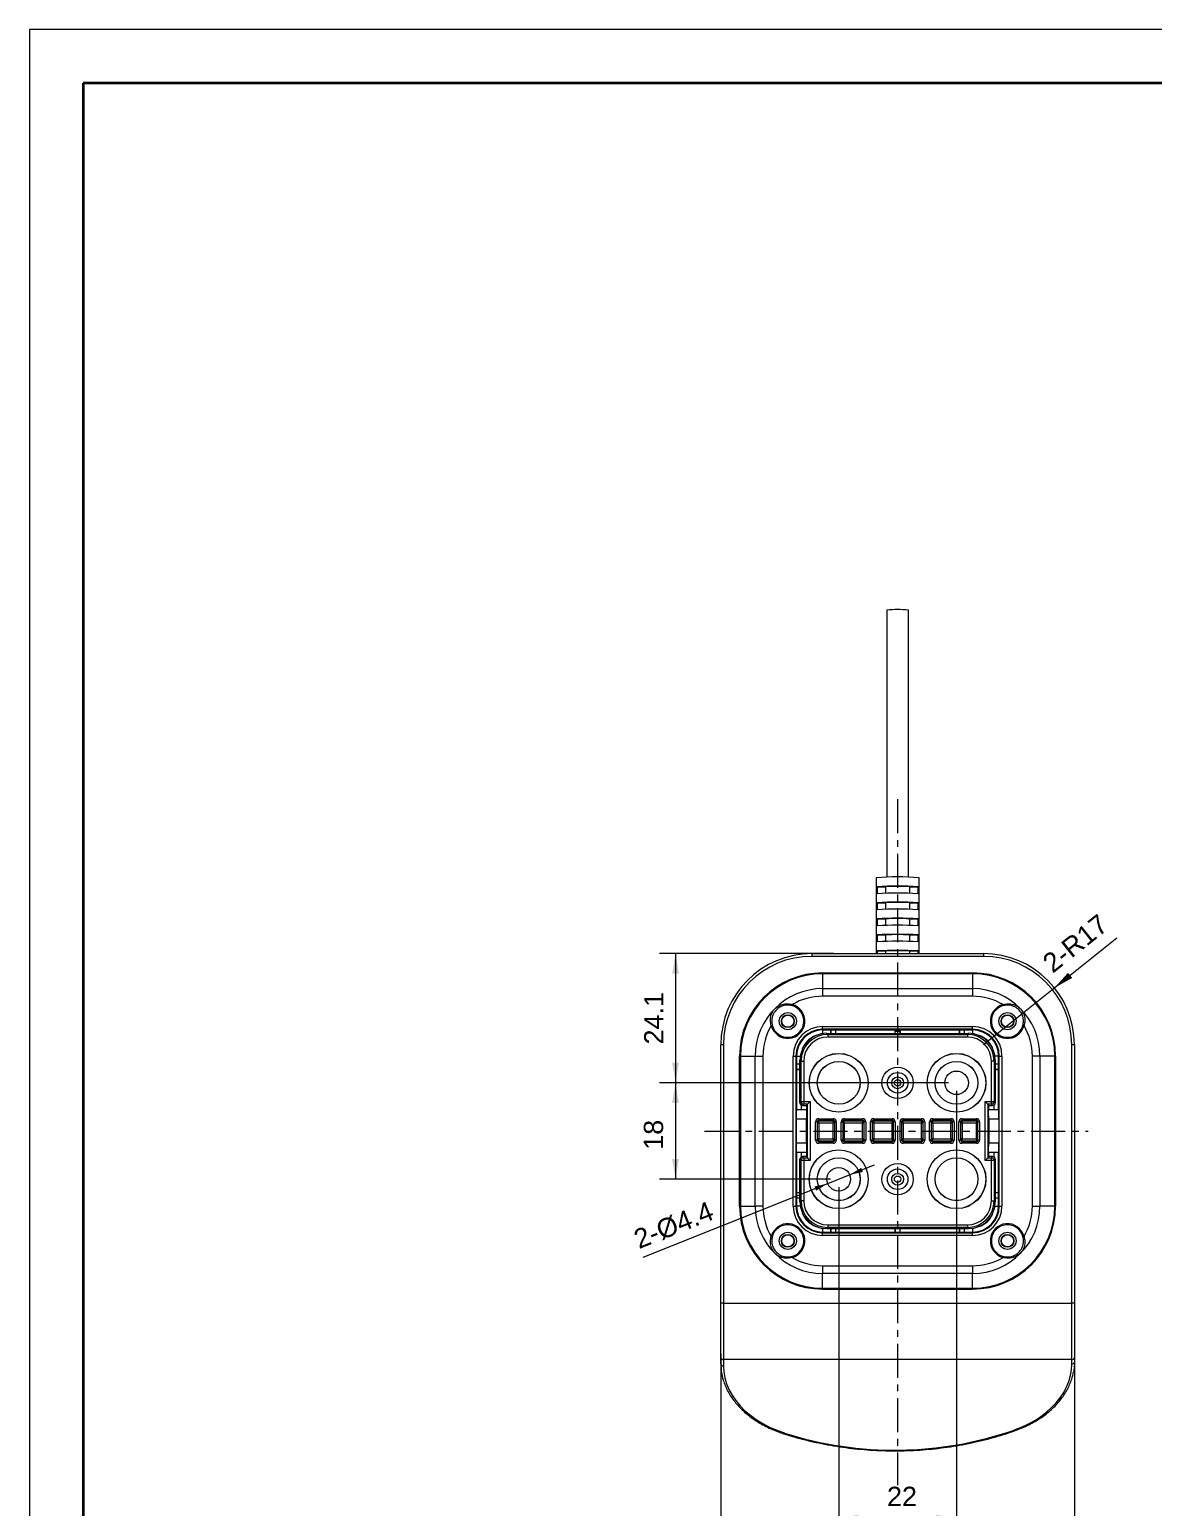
# Model space of a CAD drawing. Header units: millimetres. Extents: x -297 to 1729, y -210 to 434.
# Drawn here: x -297 to -87.2, y -65.8 to 210 of the extents above; entities that cross this region are included whole.
import ezdxf

# ---------------------------------------------------------------- set-up
doc = ezdxf.new("R2010")
doc.units = ezdxf.units.MM
doc.linetypes.add('CENTER', pattern=[10.16, 6.35, -1.27, 1.27, -1.27])
doc.layers.get('0').update_dxf_attribs({"color": 255, "lineweight": 20})
doc.layers.add('粗实线层', color=7, linetype='Continuous', lineweight=35)
doc.layers.add('细实线层', color=7, linetype='Continuous', lineweight=18)
doc.styles.add('标准', font='')
doc.styles.get('标准').set_extended_font_data('arial')
doc.dimstyles.new('标准', dxfattribs={"dimscale": 1.5, "dimtxt": 2.4, "dimasz": 2.5, "dimexe": 2, "dimexo": 1, "dimgap": 1.5, "dimtad": 1, "dimdec": 1, "dimdsep": 46, "dimtxsty": '标准', "dimcen": 2.5, "dimdle": 5, "dimclre": 256, "dimclrt": 7, "dimadec": 0, "dimazin": 0, "dimtfac": 0.714286, "dimtdec": 1, "dimtmove": 0, "dimatfit": 3, "dimfxl": 0, "dimtolj": 1, "dimarcsym": 0})
doc.dimstyles.new('标准$0', dxfattribs={"dimscale": 1.5, "dimtxt": 2.4, "dimasz": 2.5, "dimexe": 2, "dimexo": 1, "dimgap": 1.5, "dimtad": 1, "dimdec": 1, "dimdsep": 46, "dimtxsty": '标准', "dimcen": 2.5, "dimdle": 5, "dimclre": 256, "dimclrt": 7, "dimadec": 0, "dimazin": 0, "dimtfac": 0.714286, "dimtdec": 1, "dimtmove": 0, "dimatfit": 3, "dimfxl": 0, "dimtolj": 1, "dimarcsym": 0})
doc.dimstyles.new('标准$3', dxfattribs={"dimtxt": 3.6, "dimasz": 2.5, "dimexe": 2, "dimexo": 1, "dimgap": 1.5, "dimtad": 1, "dimdec": 1, "dimdsep": 46, "dimtxsty": '标准', "dimcen": 2.5, "dimdle": 5, "dimclrd": 4, "dimclre": 4, "dimclrt": 3, "dimadec": 0, "dimazin": 0, "dimtfac": 0.714286, "dimtdec": 1, "dimtmove": 0, "dimatfit": 3, "dimfxl": 0, "dimtolj": 1, "dimarcsym": 0})

# ---------------------------------------------------------------- blocks, each defined once
blk = doc.blocks.new('*X6')
at = {"linetype": 'Continuous'}
for points in [[(-167.96, -77.13), (-164.21, -76.51), (-164.21, -77.76)], [(-101.96, -77.13), (-105.71, -76.51), (-105.71, -77.76)]]:
    blk.add_hatch(color=0, dxfattribs=at).paths.add_polyline_path(points, flags=0)
for p, q in [((-101.96, -35.31), (-101.96, -80.13)), ((-167.96, -37.12), (-167.96, -80.13))]:
    blk.add_line(p, q, dxfattribs=at)
at = {"color": 0, "linetype": 'Continuous'}
blk.add_line((-167.96, -77.13), (-101.96, -77.13), dxfattribs=at)
at = {"color": 7, "insert": (-134.96, -73.05), "char_height": 3.6, "width": 10.35, "attachment_point": 5, "style": '标准'}
blk.add_mtext('66', dxfattribs=at)
blk = doc.blocks.new('*X7')
at = {"linetype": 'Continuous'}
for points in [[(-176.42, 13.43), (-175.8, 9.68), (-177.05, 9.68)], [(-176.42, -4.57), (-175.8, -0.82), (-177.05, -0.82)]]:
    blk.add_hatch(color=0, dxfattribs=at).paths.add_polyline_path(points, flags=0)
for p, q in [((-125.46, 13.43), (-179.42, 13.43)), ((-147.46, -4.57), (-179.42, -4.57))]:
    blk.add_line(p, q, dxfattribs=at)
at = {"color": 0, "linetype": 'Continuous'}
blk.add_line((-176.42, 13.43), (-176.42, -4.57), dxfattribs=at)
at = {"color": 7, "insert": (-180.51, 3.72), "char_height": 3.6, "width": 9.6476, "attachment_point": 5, "rotation": 90, "style": '标准'}
blk.add_mtext('18', dxfattribs=at)
blk = doc.blocks.new('*X8')
at = {"linetype": 'Continuous'}
for points in [[(-145.96, -67.82), (-142.21, -67.2), (-142.21, -68.45)], [(-123.96, -67.82), (-127.71, -67.2), (-127.71, -68.45)]]:
    blk.add_hatch(color=0, dxfattribs=at).paths.add_polyline_path(points, flags=0)
for p, q in [((-123.96, 11.93), (-123.96, -70.82)), ((-145.96, -6.07), (-145.96, -70.82))]:
    blk.add_line(p, q, dxfattribs=at)
at = {"color": 0, "linetype": 'Continuous'}
blk.add_line((-145.96, -67.82), (-123.96, -67.82), dxfattribs=at)
at = {"color": 7, "insert": (-134.14, -63.76), "char_height": 3.6, "width": 10.361, "attachment_point": 5, "style": '标准'}
blk.add_mtext('22', dxfattribs=at)
blk = doc.blocks.new('*X9')
at = {"linetype": 'Continuous'}
for points in [[(-176.42, 37.53), (-175.79, 33.78), (-177.04, 33.78)], [(-176.42, 13.43), (-175.79, 17.18), (-177.04, 17.18)]]:
    blk.add_hatch(color=0, dxfattribs=at).paths.add_polyline_path(points, flags=0)
for p, q in [((-146.89, 37.53), (-179.42, 37.53)), ((-147.46, 13.43), (-179.42, 13.43))]:
    blk.add_line(p, q, dxfattribs=at)
at = {"color": 0, "linetype": 'Continuous'}
blk.add_line((-176.42, 37.53), (-176.42, 13.43), dxfattribs=at)
at = {"color": 7, "insert": (-180.47, 25.48), "char_height": 3.6, "width": 17.4293, "attachment_point": 5, "rotation": 90, "style": '标准'}
blk.add_mtext('24.1', dxfattribs=at)
blk = doc.blocks.new('*X10')
at = {"linetype": 'Continuous'}
blk.add_hatch(color=0, dxfattribs=at).paths.add_polyline_path([(-105.69, 31.15), (-102.37, 33), (-103.15, 33.97)], flags=0)
at = {"color": 0, "linetype": 'Continuous'}
blk.add_line((-94.06, 40.44), (-118.96, 20.53), dxfattribs=at)
at = {"color": 7, "linetype": 'Continuous', "insert": (-101.79, 39.45), "char_height": 3.6, "width": 26.6433, "attachment_point": 5, "rotation": 38.6336, "style": '标准'}
blk.add_mtext('2-R17', dxfattribs=at)
blk = doc.blocks.new('*X12')
at = {"linetype": 'Continuous'}
for points in [[(-143.92, -3.75), (-141.75, -2.44), (-141.45, -3.21)], [(-148.01, -5.38), (-150.48, -5.93), (-150.17, -6.7)]]:
    blk.add_hatch(color=0, dxfattribs=at).paths.add_polyline_path(points, flags=0)
at = {"color": 0, "linetype": 'Continuous'}
blk.add_line((-182.43, -19.14), (-139.28, -1.9), dxfattribs=at)
at = {"color": 0, "insert": (-176.75, -13.16), "char_height": 3.6, "width": 29.9634, "attachment_point": 5, "rotation": 21.7782, "style": '标准'}
blk.add_mtext('2-%%C4.4', dxfattribs=at)
blk = doc.blocks.new('$CAXA_FRAME_13B17AC1$')
at = {"layer": '粗实线层'}
for p, q in [((-287, 200), (-287, -200)), ((287, 200), (-287, 200))]:
    blk.add_line(p, q, dxfattribs=at)
at = {"layer": '细实线层'}
for p, q in [((297, 210), (-297, 210)), ((-297, 210), (-297, -210))]:
    blk.add_line(p, q, dxfattribs=at)

msp = doc.modelspace()

# ---------------------------------------------------------------- linework, layer by layer
at = {"color": 7, "linetype": 'Continuous', "lineweight": 20}
for p, q in [((-136.96, 101.65), (-136.96, 51.8)), ((-132.96, 51.8), (-132.96, 101.65)), ((-138.96, 51.68), (-138.96, 37.53)), ((-138.78, 50.03), (-138.78, 48.73)), ((-138.78, 50.03), (-137.16, 50.03)), ((-137.16, 48.8), (-137.16, 50.03)), ((-132.77, 50.03), (-131.15, 50.03)), ((-132.77, 50.03), (-132.77, 48.8)), ((-131.15, 48.73), (-131.15, 50.03)), ((-130.96, 37.53), (-130.96, 51.68)), ((-138.78, 47.03), (-138.78, 45.73)), ((-138.78, 47.03), (-137.16, 47.03)), ((-137.16, 45.8), (-137.16, 47.03)), ((-132.77, 47.03), (-131.15, 47.03)), ((-132.77, 47.03), (-132.77, 45.8)), ((-131.15, 45.73), (-131.15, 47.03)), ((-138.78, 44.03), (-138.78, 42.73)), ((-138.78, 44.03), (-137.16, 44.03)), ((-137.16, 42.8), (-137.16, 44.03)), ((-132.77, 44.03), (-131.15, 44.03)), ((-132.77, 44.03), (-132.77, 42.8)), ((-131.15, 42.73), (-131.15, 44.03)), ((-138.78, 41.03), (-138.78, 39.73)), ((-138.78, 41.03), (-137.16, 41.03)), ((-137.16, 39.81), (-137.16, 41.03)), ((-132.77, 41.03), (-131.15, 41.03)), ((-132.77, 41.03), (-132.77, 39.81)), ((-131.15, 39.73), (-131.15, 41.03)), ((-150.96, 37.53), (-150.96, 37.03)), ((-150.96, 37.53), (-118.96, 37.53)), ((-118.96, 37.03), (-150.96, 37.03)), ((-138.78, 38.03), (-138.78, 37.53)), ((-138.78, 38.03), (-137.16, 38.03)), ((-137.16, 37.53), (-137.16, 38.03)), ((-132.77, 38.03), (-131.15, 38.03)), ((-132.77, 38.03), (-132.77, 37.53)), ((-131.15, 37.53), (-131.15, 38.03)), ((-118.96, 37.53), (-118.96, 37.03)), ((-148.96, 33.93), (-148.96, 33.92)), ((-148.96, 33.93), (-120.96, 33.93)), ((-148.96, 33.92), (-148.96, 33.77)), ((-148.96, 33.92), (-120.96, 33.92)), ((-148.96, 33.77), (-148.96, 31)), ((-120.96, 33.77), (-148.96, 33.77)), ((-120.96, 33.93), (-120.96, 33.92)), ((-120.96, 33.92), (-120.96, 33.77)), ((-120.96, 33.77), (-120.96, 31)), ((-148.96, 31), (-148.96, 29.59)), ((-148.96, 31), (-120.96, 31)), ((-120.96, 31), (-120.96, 29.59)), ((-154.7, 27.83), (-154.65, 28.03)), ((-120.96, 29.59), (-148.96, 29.59)), ((-115.28, 28.03), (-115.23, 27.83)), ((-158.56, 24.12), (-158.37, 24.17)), ((-148.96, 23.91), (-120.96, 23.91)), ((-148.96, 23.41), (-148.96, 23.91)), ((-120.96, 23.41), (-148.96, 23.41)), ((-148.96, 23.41), (-148.96, 23.29)), ((-148.96, 23.29), (-120.96, 23.29)), ((-148.96, 23.29), (-148.96, 22.6)), ((-148.19, 22.66), (-147.98, 22.45)), ((-148.19, 22.66), (-121.73, 22.66)), ((-147.98, 22.45), (-147.98, 21.95)), ((-147.98, 22.45), (-121.94, 22.45)), ((-147.46, 23.29), (-147.46, 22.66)), ((-147.44, 23.29), (-147.44, 22.66)), ((-146.49, 22.66), (-146.49, 23.29)), ((-146.47, 22.66), (-146.47, 23.29)), ((-135.46, 23.29), (-135.46, 22.66)), ((-135.45, 22.98), (-135.45, 23.29)), ((-135.45, 22.66), (-135.45, 22.98)), ((-134.48, 22.98), (-134.48, 23.29)), ((-134.48, 22.98), (-134.48, 22.66)), ((-134.47, 22.66), (-134.47, 23.29)), ((-123.46, 23.29), (-123.46, 22.66)), ((-123.44, 23.29), (-123.44, 22.66)), ((-122.49, 22.66), (-122.49, 23.29)), ((-122.47, 22.66), (-122.47, 23.29)), ((-121.94, 22.45), (-121.73, 22.66)), ((-121.94, 22.45), (-121.94, 21.95)), ((-120.96, 23.41), (-120.96, 23.91)), ((-120.96, 23.41), (-120.96, 23.29)), ((-120.96, 23.29), (-120.96, 22.6)), ((-111.56, 24.17), (-111.37, 24.12)), ((-167.96, -27.73), (-167.96, 20.53)), ((-167.46, 20.53), (-167.96, 20.53)), ((-167.46, 20.53), (-167.46, -27.73)), ((-121.94, 21.95), (-147.98, 21.95)), ((-102.46, -27.73), (-102.46, 20.53)), ((-101.96, 20.53), (-102.46, 20.53)), ((-101.96, 20.53), (-101.96, -27.73)), ((-164.46, 18.43), (-164.46, -9.57)), ((-164.46, 18.43), (-164.45, 18.43)), ((-164.45, -9.57), (-164.45, 18.43)), ((-164.45, 18.43), (-164.31, 18.43)), ((-164.31, 18.43), (-164.31, -9.57)), ((-164.31, 18.43), (-161.53, 18.43)), ((-161.53, 18.43), (-160.12, 18.43)), ((-161.53, -9.57), (-161.53, 18.43)), ((-160.12, 18.43), (-160.12, -9.57)), ((-154.45, -9.57), (-154.45, 18.43)), ((-154.45, 18.43), (-153.95, 18.43)), ((-153.95, 18.43), (-153.95, -9.57)), ((-153.95, 18.43), (-153.83, 18.43)), ((-153.83, 18.43), (-153.83, 8.53)), ((-153.83, 18.43), (-153.13, 18.43)), ((-153.19, 16.93), (-153.83, 16.92)), ((-153.19, 16.91), (-153.83, 16.91)), ((-152.98, 17.45), (-153.19, 17.66)), ((-153.19, 9.7), (-153.19, 17.66)), ((-152.98, 17.45), (-152.48, 17.45)), ((-152.98, 9.91), (-152.98, 17.45)), ((-152.48, 17.45), (-152.48, 9.91)), ((-117.45, 9.91), (-117.45, 17.45)), ((-116.95, 17.45), (-117.45, 17.45)), ((-116.74, 17.66), (-116.95, 17.45)), ((-116.95, 17.45), (-116.95, 9.91)), ((-116.1, 18.43), (-116.8, 18.43)), ((-116.74, 17.66), (-116.74, 9.7)), ((-116.1, 16.92), (-116.74, 16.93)), ((-116.1, 16.91), (-116.74, 16.91)), ((-116.1, 8.53), (-116.1, 18.43)), ((-115.98, 18.43), (-116.1, 18.43)), ((-115.98, -9.57), (-115.98, 18.43)), ((-115.98, 18.43), (-115.48, 18.43)), ((-115.48, 18.43), (-115.48, -9.57)), ((-108.4, 18.43), (-109.81, 18.43)), ((-109.81, -9.57), (-109.81, 18.43)), ((-108.4, 18.43), (-108.4, -9.57)), ((-105.62, 18.43), (-108.4, 18.43)), ((-105.62, -9.57), (-105.62, 18.43)), ((-105.48, 18.43), (-105.62, 18.43)), ((-105.48, 18.43), (-105.48, -9.57)), ((-105.46, 18.43), (-105.48, 18.43)), ((-105.46, -9.57), (-105.46, 18.43)), ((-153.83, 15.95), (-153.19, 15.95)), ((-153.83, 15.94), (-153.19, 15.93)), ((-116.74, 15.95), (-116.1, 15.95)), ((-116.74, 15.93), (-116.1, 15.94)), ((-153.85, 8.43), (-151.98, 8.43)), ((-153.83, 8.53), (-153.83, 8.53)), ((-153.19, 9.7), (-152.98, 9.91)), ((-152.98, 9.91), (-152.48, 9.91)), ((-152.96, 9.29), (-152.96, 8.43)), ((-152.48, 9.41), (-152.69, 9.2)), ((-152.69, 9.2), (-151.99, 9.2)), ((-152.48, 9.91), (-151.28, 9.91)), ((-152.48, 9.91), (-152.48, 9.41)), ((-151.78, 9.41), (-152.48, 9.41)), ((-151.99, 9.2), (-151.78, 9.41)), ((-151.99, 9.2), (-151.99, 8.43)), ((-151.78, 9.41), (-151.28, 9.91)), ((-151.78, -0.55), (-151.78, 9.41)), ((-151.28, 9.91), (-151.28, -1.05)), ((-118.65, 9.91), (-117.45, 9.91)), ((-118.65, -1.05), (-118.65, 9.91)), ((-118.65, 9.91), (-118.15, 9.41)), ((-118.15, 9.41), (-118.15, -0.55)), ((-117.45, 9.41), (-118.15, 9.41)), ((-117.94, 9.2), (-118.15, 9.41)), ((-117.94, 8.43), (-117.94, 9.2)), ((-117.94, 9.2), (-117.24, 9.2)), ((-117.94, 8.43), (-116.08, 8.43)), ((-117.45, 9.41), (-117.45, 9.91)), ((-117.45, 9.91), (-116.95, 9.91)), ((-117.24, 9.2), (-117.45, 9.41)), ((-116.96, 8.43), (-116.96, 9.29)), ((-116.95, 9.91), (-116.74, 9.7)), ((-116.1, 8.53), (-116.1, 8.53)), ((-153.89, 6.73), (-153.89, 2.13)), ((-151.97, 6.63), (-153.89, 6.63)), ((-151.97, 2.23), (-151.97, 6.63)), ((-150.26, 2.74), (-150.26, 6.13)), ((-149.96, 6.13), (-150.26, 6.13)), ((-149.96, 6.13), (-149.96, 2.74)), ((-149.66, 6.73), (-147.01, 6.73)), ((-149.66, 6.43), (-149.66, 6.73)), ((-147.01, 6.43), (-149.66, 6.43)), ((-149.66, 6.43), (-149.66, 6.35)), ((-149.66, 6.35), (-147.01, 6.35)), ((-149.66, 5.92), (-149.66, 6.35)), ((-149.66, 5.92), (-149.66, 2.95)), ((-147.01, 5.92), (-149.66, 5.92)), ((-147.01, 6.73), (-147.01, 6.43)), ((-147.01, 6.35), (-147.01, 6.43)), ((-147.01, 6.35), (-147.01, 5.92)), ((-147.01, 2.95), (-147.01, 5.92)), ((-146.71, 2.74), (-146.71, 6.13)), ((-146.41, 6.13), (-146.71, 6.13)), ((-146.41, 6.13), (-146.41, 2.74)), ((-145.51, 2.74), (-145.51, 6.13)), ((-145.21, 6.13), (-145.51, 6.13)), ((-145.21, 6.13), (-145.21, 2.74)), ((-144.91, 6.73), (-141.51, 6.73)), ((-144.91, 6.43), (-144.91, 6.73)), ((-141.51, 6.43), (-144.91, 6.43)), ((-144.91, 6.43), (-144.91, 6.35)), ((-144.91, 6.35), (-141.51, 6.35)), ((-144.91, 5.92), (-144.91, 6.35)), ((-144.91, 5.92), (-144.91, 2.95)), ((-141.51, 5.92), (-144.91, 5.92)), ((-141.51, 6.73), (-141.51, 6.43)), ((-141.51, 6.35), (-141.51, 6.43)), ((-141.51, 6.35), (-141.51, 5.92)), ((-141.51, 2.95), (-141.51, 5.92)), ((-141.21, 2.74), (-141.21, 6.13)), ((-140.91, 6.13), (-141.21, 6.13)), ((-140.91, 6.13), (-140.91, 2.74)), ((-140.01, 2.74), (-140.01, 6.13)), ((-139.71, 6.13), (-140.01, 6.13)), ((-139.71, 6.13), (-139.71, 2.74)), ((-139.41, 6.73), (-136.01, 6.73)), ((-139.41, 6.43), (-139.41, 6.73)), ((-136.01, 6.43), (-139.41, 6.43)), ((-139.41, 6.43), (-139.41, 6.35)), ((-139.41, 6.35), (-136.01, 6.35)), ((-139.41, 5.92), (-139.41, 6.35)), ((-139.41, 5.92), (-139.41, 2.95)), ((-136.01, 5.92), (-139.41, 5.92)), ((-136.01, 6.73), (-136.01, 6.43)), ((-136.01, 6.35), (-136.01, 6.43)), ((-136.01, 6.35), (-136.01, 5.92)), ((-136.01, 2.95), (-136.01, 5.92)), ((-135.71, 2.74), (-135.71, 6.13)), ((-135.41, 6.13), (-135.71, 6.13)), ((-135.41, 6.13), (-135.41, 2.74)), ((-134.51, 2.74), (-134.51, 6.13)), ((-134.21, 6.13), (-134.51, 6.13)), ((-134.21, 6.13), (-134.21, 2.74)), ((-133.91, 6.73), (-130.51, 6.73)), ((-133.91, 6.43), (-133.91, 6.73)), ((-130.51, 6.43), (-133.91, 6.43)), ((-133.91, 6.43), (-133.91, 6.35)), ((-133.91, 6.35), (-130.51, 6.35)), ((-133.91, 5.92), (-133.91, 6.35)), ((-133.91, 5.92), (-133.91, 2.95)), ((-130.51, 5.92), (-133.91, 5.92)), ((-130.51, 6.73), (-130.51, 6.43)), ((-130.51, 6.35), (-130.51, 6.43)), ((-130.51, 6.35), (-130.51, 5.92)), ((-130.51, 2.95), (-130.51, 5.92)), ((-130.21, 2.74), (-130.21, 6.13)), ((-129.91, 6.13), (-130.21, 6.13)), ((-129.91, 6.13), (-129.91, 2.74)), ((-129.01, 2.74), (-129.01, 6.13)), ((-128.71, 6.13), (-129.01, 6.13)), ((-128.71, 6.13), (-128.71, 2.74)), ((-128.41, 6.73), (-125.01, 6.73)), ((-128.41, 6.43), (-128.41, 6.73)), ((-125.01, 6.43), (-128.41, 6.43)), ((-128.41, 6.43), (-128.41, 6.35)), ((-128.41, 6.35), (-125.01, 6.35)), ((-128.41, 5.92), (-128.41, 6.35)), ((-128.41, 5.92), (-128.41, 2.95)), ((-125.01, 5.92), (-128.41, 5.92)), ((-125.01, 6.73), (-125.01, 6.43)), ((-125.01, 6.35), (-125.01, 6.43)), ((-125.01, 6.35), (-125.01, 5.92)), ((-125.01, 2.95), (-125.01, 5.92)), ((-124.71, 2.74), (-124.71, 6.13)), ((-124.41, 6.13), (-124.71, 6.13)), ((-124.41, 6.13), (-124.41, 2.74)), ((-123.51, 2.74), (-123.51, 6.13)), ((-123.21, 6.13), (-123.51, 6.13)), ((-123.21, 6.13), (-123.21, 2.74)), ((-122.91, 6.73), (-120.26, 6.73)), ((-122.91, 6.43), (-122.91, 6.73)), ((-120.26, 6.43), (-122.91, 6.43)), ((-122.91, 6.43), (-122.91, 6.35)), ((-122.91, 6.35), (-120.26, 6.35)), ((-122.91, 5.92), (-122.91, 6.35)), ((-122.91, 5.92), (-122.91, 2.95)), ((-120.26, 5.92), (-122.91, 5.92)), ((-120.26, 6.73), (-120.26, 6.43)), ((-120.26, 6.35), (-120.26, 6.43)), ((-120.26, 6.35), (-120.26, 5.92)), ((-120.26, 2.95), (-120.26, 5.92)), ((-119.96, 2.74), (-119.96, 6.13)), ((-119.66, 6.13), (-119.96, 6.13)), ((-119.66, 6.13), (-119.66, 2.74)), ((-117.96, 6.63), (-117.96, 2.23)), ((-116.03, 6.63), (-117.96, 6.63)), ((-116.03, 2.13), (-116.03, 6.73)), ((-149.66, 2.95), (-147.01, 2.95)), ((-149.66, 2.52), (-149.66, 2.95)), ((-147.01, 2.95), (-147.01, 2.52)), ((-144.91, 2.95), (-141.51, 2.95)), ((-144.91, 2.52), (-144.91, 2.95)), ((-141.51, 2.95), (-141.51, 2.52)), ((-139.41, 2.95), (-136.01, 2.95)), ((-139.41, 2.52), (-139.41, 2.95)), ((-136.01, 2.95), (-136.01, 2.52)), ((-133.91, 2.95), (-130.51, 2.95)), ((-133.91, 2.52), (-133.91, 2.95)), ((-130.51, 2.95), (-130.51, 2.52)), ((-128.41, 2.95), (-125.01, 2.95)), ((-128.41, 2.52), (-128.41, 2.95)), ((-125.01, 2.95), (-125.01, 2.52)), ((-122.91, 2.95), (-120.26, 2.95)), ((-122.91, 2.52), (-122.91, 2.95)), ((-120.26, 2.95), (-120.26, 2.52)), ((-153.89, 2.23), (-151.97, 2.23)), ((-151.98, 0.43), (-153.85, 0.43)), ((-153.83, 0.33), (-153.83, 0.33)), ((-153.83, 0.33), (-153.83, -9.57)), ((-152.96, 0.43), (-152.96, -0.42)), ((-151.99, 0.43), (-151.99, -0.34)), ((-149.96, 2.74), (-150.26, 2.74)), ((-147.01, 2.52), (-149.66, 2.52)), ((-149.66, 2.52), (-149.66, 2.44)), ((-149.66, 2.44), (-149.66, 2.14)), ((-149.66, 2.44), (-147.01, 2.44)), ((-147.01, 2.14), (-149.66, 2.14)), ((-147.01, 2.44), (-147.01, 2.52)), ((-147.01, 2.14), (-147.01, 2.44)), ((-146.41, 2.74), (-146.71, 2.74)), ((-145.21, 2.74), (-145.51, 2.74)), ((-144.91, 2.52), (-144.91, 2.44)), ((-141.51, 2.52), (-144.91, 2.52)), ((-144.91, 2.44), (-144.91, 2.14)), ((-144.91, 2.44), (-141.51, 2.44)), ((-141.51, 2.14), (-144.91, 2.14)), ((-141.51, 2.44), (-141.51, 2.52)), ((-141.51, 2.14), (-141.51, 2.44)), ((-140.91, 2.74), (-141.21, 2.74)), ((-139.71, 2.74), (-140.01, 2.74)), ((-136.01, 2.52), (-139.41, 2.52)), ((-139.41, 2.52), (-139.41, 2.44)), ((-139.41, 2.44), (-139.41, 2.14)), ((-139.41, 2.44), (-136.01, 2.44)), ((-136.01, 2.14), (-139.41, 2.14)), ((-136.01, 2.44), (-136.01, 2.52)), ((-136.01, 2.14), (-136.01, 2.44)), ((-135.41, 2.74), (-135.71, 2.74)), ((-134.21, 2.74), (-134.51, 2.74)), ((-130.51, 2.52), (-133.91, 2.52)), ((-133.91, 2.52), (-133.91, 2.44)), ((-133.91, 2.44), (-133.91, 2.14)), ((-133.91, 2.44), (-130.51, 2.44)), ((-130.51, 2.14), (-133.91, 2.14)), ((-130.51, 2.44), (-130.51, 2.52)), ((-130.51, 2.14), (-130.51, 2.44)), ((-129.91, 2.74), (-130.21, 2.74)), ((-128.71, 2.74), (-129.01, 2.74)), ((-128.41, 2.52), (-128.41, 2.44)), ((-125.01, 2.52), (-128.41, 2.52)), ((-128.41, 2.44), (-128.41, 2.14)), ((-128.41, 2.44), (-125.01, 2.44)), ((-125.01, 2.14), (-128.41, 2.14)), ((-125.01, 2.44), (-125.01, 2.52)), ((-125.01, 2.14), (-125.01, 2.44)), ((-124.41, 2.74), (-124.71, 2.74)), ((-123.21, 2.74), (-123.51, 2.74)), ((-120.26, 2.52), (-122.91, 2.52)), ((-122.91, 2.52), (-122.91, 2.44)), ((-122.91, 2.44), (-122.91, 2.14)), ((-122.91, 2.44), (-120.26, 2.44)), ((-120.26, 2.14), (-122.91, 2.14)), ((-120.26, 2.44), (-120.26, 2.52)), ((-120.26, 2.14), (-120.26, 2.44)), ((-119.66, 2.74), (-119.96, 2.74)), ((-117.96, 2.23), (-116.03, 2.23)), ((-116.08, 0.43), (-117.94, 0.43)), ((-117.94, -0.34), (-117.94, 0.43)), ((-116.96, -0.42), (-116.96, 0.43)), ((-116.1, -9.57), (-116.1, 0.33)), ((-116.1, 0.33), (-116.1, 0.33)), ((-152.98, -1.05), (-153.19, -0.84)), ((-153.19, -8.8), (-153.19, -0.84)), ((-152.98, -8.59), (-152.98, -1.05)), ((-152.48, -1.05), (-152.98, -1.05)), ((-152.69, -0.34), (-152.48, -0.55)), ((-151.99, -0.34), (-152.69, -0.34)), ((-152.48, -0.55), (-152.48, -1.05)), ((-152.48, -0.55), (-151.78, -0.55)), ((-152.48, -1.05), (-152.48, -8.59)), ((-151.28, -1.05), (-152.48, -1.05)), ((-151.99, -0.34), (-151.78, -0.55)), ((-151.78, -0.55), (-151.28, -1.05)), ((-118.65, -1.05), (-118.15, -0.55)), ((-117.45, -1.05), (-118.65, -1.05)), ((-117.94, -0.34), (-118.15, -0.55)), ((-118.15, -0.55), (-117.45, -0.55)), ((-117.24, -0.34), (-117.94, -0.34)), ((-117.45, -0.55), (-117.24, -0.34)), ((-117.45, -1.05), (-117.45, -0.55)), ((-117.45, -8.59), (-117.45, -1.05)), ((-116.95, -1.05), (-117.45, -1.05)), ((-116.74, -0.84), (-116.95, -1.05)), ((-116.95, -1.05), (-116.95, -8.59)), ((-116.74, -0.84), (-116.74, -8.8)), ((-153.19, -7.07), (-153.83, -7.08)), ((-153.19, -7.09), (-153.83, -7.09)), ((-153.83, -8.05), (-153.19, -8.05)), ((-153.83, -8.06), (-153.19, -8.07)), ((-116.1, -7.08), (-116.74, -7.07)), ((-116.1, -7.09), (-116.74, -7.09)), ((-116.74, -8.05), (-116.1, -8.05)), ((-116.74, -8.07), (-116.1, -8.06)), ((-164.46, -9.57), (-164.45, -9.57)), ((-164.31, -9.57), (-164.45, -9.57)), ((-164.31, -9.57), (-161.53, -9.57)), ((-160.12, -9.57), (-161.53, -9.57)), ((-154.45, -9.57), (-153.95, -9.57)), ((-153.95, -9.57), (-153.83, -9.57)), ((-153.13, -9.57), (-153.83, -9.57)), ((-153.19, -8.8), (-152.98, -8.59)), ((-152.48, -8.59), (-152.98, -8.59)), ((-117.45, -8.59), (-116.95, -8.59)), ((-116.95, -8.59), (-116.74, -8.8)), ((-116.8, -9.57), (-116.1, -9.57)), ((-115.98, -9.57), (-116.1, -9.57)), ((-115.98, -9.57), (-115.48, -9.57)), ((-109.81, -9.57), (-108.4, -9.57)), ((-105.62, -9.57), (-108.4, -9.57)), ((-105.62, -9.57), (-105.48, -9.57)), ((-105.46, -9.57), (-105.48, -9.57)), ((-148.96, -13.74), (-148.96, -14.43)), ((-147.98, -13.59), (-148.19, -13.8)), ((-147.98, -13.09), (-147.98, -13.59)), ((-147.98, -13.09), (-121.94, -13.09)), ((-121.94, -13.59), (-147.98, -13.59)), ((-121.94, -13.09), (-121.94, -13.59)), ((-121.73, -13.8), (-121.94, -13.59)), ((-120.96, -13.74), (-120.96, -14.43)), ((-158.37, -15.31), (-158.56, -15.26)), ((-148.96, -14.43), (-120.96, -14.43)), ((-148.96, -14.55), (-148.96, -14.43)), ((-148.96, -15.05), (-148.96, -14.55)), ((-148.96, -14.55), (-120.96, -14.55)), ((-120.96, -15.05), (-148.96, -15.05)), ((-121.73, -13.8), (-148.19, -13.8)), ((-147.46, -13.8), (-147.46, -14.43)), ((-147.44, -13.8), (-147.44, -14.43)), ((-146.49, -14.43), (-146.49, -13.8)), ((-146.47, -14.43), (-146.47, -13.8)), ((-135.46, -13.8), (-135.46, -14.43)), ((-135.44, -13.8), (-135.44, -14.43)), ((-134.49, -14.43), (-134.49, -13.8)), ((-134.47, -14.43), (-134.47, -13.8)), ((-123.46, -13.8), (-123.46, -14.43)), ((-123.44, -13.8), (-123.44, -14.43)), ((-122.49, -14.43), (-122.49, -13.8)), ((-122.47, -14.43), (-122.47, -13.8)), ((-120.96, -14.55), (-120.96, -14.43)), ((-120.96, -15.05), (-120.96, -14.55)), ((-111.37, -15.26), (-111.56, -15.31)), ((-154.65, -19.16), (-154.7, -18.97)), ((-115.23, -18.97), (-115.28, -19.16)), ((-148.96, -20.72), (-148.96, -22.14)), ((-148.96, -20.72), (-120.96, -20.72)), ((-120.96, -20.72), (-120.96, -22.14)), ((-120.96, -22.14), (-148.96, -22.14)), ((-148.96, -24.91), (-148.96, -22.14)), ((-120.96, -24.91), (-120.96, -22.14)), ((-148.96, -24.91), (-120.96, -24.91)), ((-148.96, -24.91), (-148.96, -25.06)), ((-120.96, -25.06), (-148.96, -25.06)), ((-148.96, -25.07), (-148.96, -25.06)), ((-148.96, -25.07), (-120.96, -25.07)), ((-120.96, -24.91), (-120.96, -25.06)), ((-120.96, -25.07), (-120.96, -25.06)), ((-167.96, -37.84), (-167.96, -27.73)), ((-167.46, -27.73), (-167.96, -27.73)), ((-167.46, -27.73), (-167.46, -38.2)), ((-167.46, -27.73), (-102.46, -27.73)), ((-102.46, -38.2), (-102.46, -27.73)), ((-101.96, -27.73), (-102.46, -27.73)), ((-101.96, -27.73), (-101.96, -37.84)), ((-167.96, -39.04), (-167.96, -37.84)), ((-102.46, -38.2), (-167.46, -38.2)), ((-167.46, -38.2), (-167.46, -39.4)), ((-102.46, -39.06), (-102.46, -38.2)), ((-101.96, -37.84), (-101.96, -38.7))]:
    msp.add_line(p, q, dxfattribs=at)
at = {"linetype": 'CENTER'}
for p, q in [((-134.96, 66.34), (-134.96, -61.65)), ((-171, 4.43), (-99.39, 4.43))]:
    msp.add_line(p, q, dxfattribs=at)
at = {"color": 7, "linetype": 'Continuous', "lineweight": 20}
for points in [[(-149.66, 5.92), (-149.72, 5.92), (-149.78, 5.93), (-149.83, 5.94), (-149.88, 5.95), (-149.91, 5.97), (-149.94, 6), (-149.96, 6.02), (-149.96, 6.05)], [(-146.71, 6.05), (-146.72, 6.02), (-146.74, 6), (-146.77, 5.97), (-146.8, 5.95), (-146.85, 5.94), (-146.9, 5.93), (-146.96, 5.92), (-147.01, 5.92)], [(-144.91, 5.92), (-144.97, 5.92), (-145.03, 5.93), (-145.08, 5.94), (-145.13, 5.95), (-145.16, 5.97), (-145.19, 6), (-145.21, 6.02), (-145.21, 6.05)], [(-141.21, 6.05), (-141.22, 6.02), (-141.24, 6), (-141.27, 5.97), (-141.3, 5.95), (-141.35, 5.94), (-141.4, 5.93), (-141.46, 5.92), (-141.51, 5.92)], [(-139.41, 5.92), (-139.47, 5.92), (-139.53, 5.93), (-139.58, 5.94), (-139.63, 5.95), (-139.66, 5.97), (-139.69, 6), (-139.71, 6.02), (-139.71, 6.05)], [(-135.71, 6.05), (-135.72, 6.02), (-135.74, 6), (-135.77, 5.97), (-135.8, 5.95), (-135.85, 5.94), (-135.9, 5.93), (-135.96, 5.92), (-136.01, 5.92)], [(-133.91, 5.92), (-133.97, 5.92), (-134.03, 5.93), (-134.08, 5.94), (-134.13, 5.95), (-134.16, 5.97), (-134.19, 6), (-134.21, 6.02), (-134.21, 6.05)], [(-130.21, 6.05), (-130.22, 6.02), (-130.24, 6), (-130.27, 5.97), (-130.3, 5.95), (-130.35, 5.94), (-130.4, 5.93), (-130.46, 5.92), (-130.51, 5.92)], [(-128.41, 5.92), (-128.47, 5.92), (-128.53, 5.93), (-128.58, 5.94), (-128.63, 5.95), (-128.66, 5.97), (-128.69, 6), (-128.71, 6.02), (-128.71, 6.05)], [(-124.71, 6.05), (-124.72, 6.02), (-124.74, 6), (-124.77, 5.97), (-124.8, 5.95), (-124.85, 5.94), (-124.9, 5.93), (-124.96, 5.92), (-125.01, 5.92)], [(-122.91, 5.92), (-122.97, 5.92), (-123.03, 5.93), (-123.08, 5.94), (-123.13, 5.95), (-123.16, 5.97), (-123.19, 6), (-123.21, 6.02), (-123.21, 6.05)], [(-119.96, 6.05), (-119.97, 6.02), (-119.99, 6), (-120.02, 5.97), (-120.05, 5.95), (-120.1, 5.94), (-120.15, 5.93), (-120.21, 5.92), (-120.26, 5.92)], [(-149.66, 2.95), (-149.72, 2.94), (-149.78, 2.94), (-149.83, 2.92), (-149.88, 2.91), (-149.91, 2.89), (-149.94, 2.87), (-149.96, 2.84), (-149.96, 2.82)], [(-146.71, 2.82), (-146.72, 2.84), (-146.74, 2.87), (-146.77, 2.89), (-146.8, 2.91), (-146.85, 2.92), (-146.9, 2.94), (-146.96, 2.94), (-147.01, 2.95)], [(-144.91, 2.95), (-144.97, 2.94), (-145.03, 2.94), (-145.08, 2.92), (-145.13, 2.91), (-145.16, 2.89), (-145.19, 2.87), (-145.21, 2.84), (-145.21, 2.82)], [(-141.21, 2.82), (-141.22, 2.84), (-141.24, 2.87), (-141.27, 2.89), (-141.3, 2.91), (-141.35, 2.92), (-141.4, 2.94), (-141.46, 2.94), (-141.51, 2.95)], [(-139.41, 2.95), (-139.47, 2.94), (-139.53, 2.94), (-139.58, 2.92), (-139.63, 2.91), (-139.66, 2.89), (-139.69, 2.87), (-139.71, 2.84), (-139.71, 2.82)], [(-135.71, 2.82), (-135.72, 2.84), (-135.74, 2.87), (-135.77, 2.89), (-135.8, 2.91), (-135.85, 2.92), (-135.9, 2.94), (-135.96, 2.94), (-136.01, 2.95)], [(-133.91, 2.95), (-133.97, 2.94), (-134.03, 2.94), (-134.08, 2.92), (-134.13, 2.91), (-134.16, 2.89), (-134.19, 2.87), (-134.21, 2.84), (-134.21, 2.82)], [(-130.21, 2.82), (-130.22, 2.84), (-130.24, 2.87), (-130.27, 2.89), (-130.3, 2.91), (-130.35, 2.92), (-130.4, 2.94), (-130.46, 2.94), (-130.51, 2.95)], [(-128.41, 2.95), (-128.47, 2.94), (-128.53, 2.94), (-128.58, 2.92), (-128.63, 2.91), (-128.66, 2.89), (-128.69, 2.87), (-128.71, 2.84), (-128.71, 2.82)], [(-124.71, 2.82), (-124.72, 2.84), (-124.74, 2.87), (-124.77, 2.89), (-124.8, 2.91), (-124.85, 2.92), (-124.9, 2.94), (-124.96, 2.94), (-125.01, 2.95)], [(-122.91, 2.95), (-122.97, 2.94), (-123.03, 2.94), (-123.08, 2.92), (-123.13, 2.91), (-123.16, 2.89), (-123.19, 2.87), (-123.21, 2.84), (-123.21, 2.82)], [(-119.96, 2.82), (-119.97, 2.84), (-119.99, 2.87), (-120.02, 2.89), (-120.05, 2.91), (-120.1, 2.92), (-120.15, 2.94), (-120.21, 2.94), (-120.26, 2.95)], [(-167.46, -39.4), (-167.4, -40.52), (-167.21, -41.64), (-166.88, -42.74), (-166.44, -43.81), (-165.87, -44.86), (-165.18, -45.88), (-164.38, -46.85), (-163.46, -47.77), (-162.45, -48.63), (-161.34, -49.43), (-160.14, -50.17), (-158.86, -50.84), (-157.5, -51.42), (-156.09, -51.93)], [(-113.19, -51.37), (-111.84, -50.84), (-110.56, -50.24), (-109.35, -49.57), (-108.22, -48.84), (-107.17, -48.04), (-106.22, -47.19), (-105.36, -46.29), (-104.61, -45.34), (-103.96, -44.35), (-103.43, -43.33), (-103.01, -42.29), (-102.71, -41.22), (-102.53, -40.14), (-102.46, -39.06)], [(-101.96, -38.7), (-102.03, -39.82), (-102.13, -40.51)], [(-156.09, -51.93), (-156.13, -51.99), (-156.17, -52.03), (-156.2, -52.05), (-156.23, -52.06), (-156.24, -52.06)], [(-113.19, -51.37), (-113.14, -51.42), (-113.1, -51.46), (-113.06, -51.48), (-113.03, -51.49), (-113.02, -51.49)]]:
    msp.add_lwpolyline(points, dxfattribs=at)
for centre, radius in [((-155.46, 24.93), 1.6), ((-155.46, 24.93), 1.2), ((-155.46, 24.93), 1.14), ((-114.46, 24.93), 1.6), ((-114.46, 24.93), 1.2), ((-114.46, 24.93), 1.14), ((-145.96, 13.43), 5.49), ((-145.96, 13.43), 5.48), ((-145.96, 13.43), 4), ((-145.96, 13.43), 3.99), ((-123.96, 13.43), 5.49), ((-123.96, 13.43), 5.48), ((-123.96, 13.43), 4), ((-123.96, 13.43), 3.99), ((-134.96, 13.43), 2.92), ((-134.96, 13.43), 1.92), ((-134.96, 13.43), 1.1), ((-134.96, 13.43), 0.601), ((-123.96, 13.43), 2.2), ((-145.96, -4.57), 5.49), ((-145.96, -4.57), 5.48), ((-123.96, -4.57), 5.49), ((-123.96, -4.57), 5.48), ((-145.96, -4.57), 4), ((-145.96, -4.57), 3.99), ((-145.96, -4.57), 2.2), ((-134.96, -4.57), 2.92), ((-134.96, -4.57), 1.92), ((-123.96, -4.57), 4), ((-123.96, -4.57), 3.99), ((-134.96, -4.57), 1.1), ((-134.96, -4.57), 0.601), ((-155.46, -16.07), 1.6), ((-155.46, -16.07), 1.2), ((-155.46, -16.07), 1.14), ((-114.46, -16.07), 1.6), ((-114.46, -16.07), 1.2), ((-114.46, -16.07), 1.14)]:
    msp.add_circle(centre, radius, dxfattribs=at)
for centre, radius, start, end in [((-134.96, 79.99), 21.75, 84.7241, 95.2759), ((-134.96, 8.74), 43.13, 84.6786, 95.3214), ((-134.96, -14.87), 65, 86.6348, 93.3652), ((-134.96, 1.22), 48.86, 87.4273, 92.5727), ((-134.96, -16.17), 65, 86.6348, 93.3652), ((-134.96, -17.86), 65, 86.6348, 93.3652), ((-134.96, -1.78), 48.86, 87.4273, 92.5727), ((-134.96, -19.16), 65, 86.6348, 93.3652), ((-134.96, -20.86), 65, 86.6348, 93.3652), ((-134.96, -22.16), 65, 86.6348, 93.3652), ((-134.96, -4.78), 48.86, 87.4273, 92.5727), ((-134.96, -23.86), 65, 86.6348, 93.3652), ((-134.96, -25.16), 65, 86.6348, 93.3652), ((-134.96, -7.78), 48.86, 87.4273, 92.5727), ((-150.96, 20.53), 17, 90, 180), ((-150.96, 20.53), 16.5, 90, 180), ((-134.96, -26.86), 65, 86.6348, 93.3652), ((-134.96, -10.78), 48.86, 87.4273, 92.5727), ((-118.96, 20.53), 17, 0, 90), ((-118.96, 20.53), 16.5, 0, 90), ((-148.96, 18.43), 15.5, 90, 180), ((-148.96, 18.43), 15.49, 90, 180), ((-148.96, 18.43), 15.34, 90, 180), ((-120.96, 18.43), 15.5, 0, 90), ((-120.96, 18.43), 15.49, 0, 90), ((-120.96, 18.43), 15.34, 0, 90), ((-148.96, 18.43), 12.57, 90, 180), ((-120.96, 18.43), 12.57, 0, 90), ((-155.46, 24.93), 3.2, 194.7088, 75.2912), ((-155.46, 24.93), 3, 194.7088, 75.2912), ((-148.96, 18.43), 11.15, 90, 120.6573), ((-120.96, 18.43), 11.15, 59.3427, 90), ((-114.46, 24.93), 3.2, 104.7088, 345.2912), ((-114.46, 24.93), 3, 104.7088, 345.2912), ((-148.96, 18.43), 11.15, 149.3427, 180), ((-148.96, 18.43), 5.48, 90, 180), ((-148.96, 18.43), 4.98, 90, 180), ((-148.96, 18.43), 4.86, 90, 180), ((-148.96, 18.43), 4, 108.3677, 161.6323), ((-134.96, 20.53), 2.5, 78.8399, 101.1601), ((-120.96, 18.43), 5.48, 0, 90), ((-120.96, 18.43), 4.98, 0, 90), ((-120.96, 18.43), 4.86, 0, 90), ((-120.96, 18.43), 4, 18.3677, 71.6323), ((-120.96, 18.43), 11.15, 0, 30.6573), ((-152.48, 9.92), 0.5, 180.0817, 269.9183), ((-117.45, 9.92), 0.5, 270.0817, 359.9183), ((-149.66, 6.05), 0.3, 89.9956, 179.9956), ((-147.01, 6.05), 0.3, 0.0044, 90.0044), ((-144.91, 6.05), 0.3, 89.9956, 179.9956), ((-141.51, 6.05), 0.3, 0.0044, 90.0044), ((-139.41, 6.05), 0.3, 89.9956, 179.9956), ((-136.01, 6.05), 0.3, 0.0044, 90.0044), ((-133.91, 6.05), 0.3, 89.9956, 179.9956), ((-130.51, 6.05), 0.3, 0.0044, 90.0044), ((-128.41, 6.05), 0.3, 89.9956, 179.9956), ((-125.01, 6.05), 0.3, 0.0044, 90.0044), ((-122.91, 6.05), 0.3, 89.9956, 179.9956), ((-120.26, 6.05), 0.3, 0.0044, 90.0044), ((-149.66, 2.82), 0.3, 180.0044, 270.0044), ((-147.01, 2.82), 0.3, 269.9956, 359.9956), ((-144.91, 2.82), 0.3, 180.0044, 270.0044), ((-141.51, 2.82), 0.3, 269.9956, 359.9956), ((-139.41, 2.82), 0.3, 180.0044, 270.0044), ((-136.01, 2.82), 0.3, 269.9956, 359.9956), ((-133.91, 2.82), 0.3, 180.0044, 270.0044), ((-130.51, 2.82), 0.3, 269.9956, 359.9956), ((-128.41, 2.82), 0.3, 180.0044, 270.0044), ((-125.01, 2.82), 0.3, 269.9956, 359.9956), ((-122.91, 2.82), 0.3, 180.0044, 270.0044), ((-120.26, 2.82), 0.3, 269.9956, 359.9956), ((-152.48, -1.05), 0.5, 90.0817, 179.9183), ((-117.45, -1.05), 0.5, 0.0817, 89.9183), ((-148.96, -9.57), 15.5, 180, 270), ((-148.96, -9.57), 15.49, 180, 270), ((-148.96, -9.57), 15.34, 180, 270), ((-148.96, -9.57), 12.57, 180, 270), ((-148.96, -9.57), 11.15, 180, 210.6573), ((-148.96, -9.57), 5.48, 180, 270), ((-148.96, -9.57), 4.98, 180, 270), ((-148.96, -9.57), 4.86, 180, 270), ((-148.96, -9.57), 4, 198.3677, 251.6323), ((-120.96, -9.57), 12.57, 270, 0), ((-120.96, -9.57), 5.48, 270, 0), ((-120.96, -9.57), 4.98, 270, 0), ((-120.96, -9.57), 4.86, 270, 0), ((-120.96, -9.57), 15.34, 270, 0), ((-120.96, -9.57), 15.49, 270, 0), ((-120.96, -9.57), 15.5, 270, 0), ((-120.96, -9.57), 4, 288.3677, 341.6323), ((-120.96, -9.57), 11.15, 329.3427, 0), ((-155.46, -16.07), 3.2, 284.7088, 165.2912), ((-155.46, -16.07), 3, 284.7088, 165.2912), ((-114.46, -16.07), 3.2, 14.7088, 255.2912), ((-114.46, -16.07), 3, 14.7088, 255.2912), ((-148.96, -9.57), 11.15, 239.3427, 270), ((-120.96, -9.57), 11.15, 270, 300.6573), ((-167.53, -37.76), 0.446, 191.4218, 278.0495), ((-102.4, -37.76), 0.446, 261.9505, 348.5782), ((-167.53, -38.96), 0.446, 191.4218, 278.0495), ((-157.64, -39.01), 10.32, 180.1681, 199.5645), ((-102.4, -38.61), 0.446, 261.9505, 348.5782), ((-135.49, 12.78), 67.92, 252.3424, 289.1679)]:
    msp.add_arc(centre, radius, start, end, dxfattribs=at)
for centre, major_axis, ratio, start_param, end_param in [((-148.19, 17.66), (3.54, -3.54), 0.998783, 2.356803, 3.926382), ((-147.98, 17.45), (3.54, -3.54), 0.999026, 2.356803, 3.926382), ((-121.95, 17.45), (3.54, 3.54), 0.999026, 5.498396, 7.067974), ((-121.74, 17.66), (-3.54, -3.54), 0.998783, 2.356803, 3.926382), ((-147.98, 17.45), (3.19, -3.19), 0.998783, 2.356803, 3.926382), ((-121.95, 17.45), (-3.19, -3.19), 0.998783, 2.356803, 3.926382), ((-153.83, 6.73), (0, 1.8), 0.034921, 0, 1.570796), ((-152.69, 9.7), (-0.354, -0.354), 0.998783, 5.498396, 7.067974), ((-151.95, 6.63), (0, 1.8), 0.008727, 0.405421, 1.570796), ((-117.98, 6.63), (0, 1.8), 0.008727, 4.712389, 5.877764), ((-117.24, 9.7), (-0.354, 0.354), 0.998783, 2.356803, 3.926382), ((-116.1, 6.73), (0, 1.8), 0.034921, 4.712389, 6.283185), ((-149.66, 6.13), (0, 0.6), 0.999848, 0, 1.570796), ((-149.66, 6.13), (0, 0.3), 0.999543, 0, 1.570796), ((-147.01, 6.13), (0, 0.6), 0.999848, 4.712389, 6.283185), ((-147.01, 6.13), (0, 0.3), 0.999543, 4.712389, 6.283185), ((-144.91, 6.13), (0, -0.6), 0.999848, 3.141593, 4.712389), ((-144.91, 6.13), (0, 0.3), 0.999543, 0, 1.570796), ((-141.51, 6.13), (0, 0.6), 0.999848, 4.712389, 6.283185), ((-141.51, 6.13), (0, 0.3), 0.999543, 4.712389, 6.283185), ((-139.41, 6.13), (0, -0.6), 0.999848, 3.141593, 4.712389), ((-139.41, 6.13), (0, 0.3), 0.999543, 0, 1.570796), ((-136.01, 6.13), (0, 0.6), 0.999848, 4.712389, 6.283185), ((-136.01, 6.13), (0, 0.3), 0.999543, 4.712389, 6.283185), ((-133.91, 6.13), (0, -0.6), 0.999848, 3.141593, 4.712389), ((-133.91, 6.13), (0, 0.3), 0.999543, 0, 1.570796), ((-130.51, 6.13), (0, 0.6), 0.999848, 4.712389, 6.283185), ((-130.51, 6.13), (0, 0.3), 0.999543, 4.712389, 6.283185), ((-128.41, 6.13), (0, -0.6), 0.999848, 3.141593, 4.712389), ((-128.41, 6.13), (0, 0.3), 0.999543, 0, 1.570796), ((-125.01, 6.13), (0, 0.6), 0.999848, 4.712389, 6.283185), ((-125.01, 6.13), (0, 0.3), 0.999543, 4.712389, 6.283185), ((-122.91, 6.13), (0, -0.6), 0.999848, 3.141593, 4.712389), ((-122.91, 6.13), (0, 0.3), 0.999543, 0, 1.570796), ((-120.26, 6.13), (0, -0.6), 0.999848, 1.570796, 3.141593), ((-120.26, 6.13), (0, 0.3), 0.999543, 4.712389, 6.283185), ((-153.83, 2.13), (0, 1.8), 0.034921, 1.570796, 3.141593), ((-151.95, 2.23), (0, 1.8), 0.008727, 1.570796, 2.736171), ((-149.66, 2.74), (0, 0.6), 0.999848, 1.570796, 3.141593), ((-149.66, 2.74), (0, 0.3), 0.999543, 1.570796, 3.141593), ((-147.01, 2.74), (0, 0.6), 0.999848, 3.141593, 4.712389), ((-147.01, 2.74), (0, 0.3), 0.999543, 3.141593, 4.712389), ((-144.91, 2.74), (0, -0.6), 0.999848, 4.712389, 6.283185), ((-144.91, 2.74), (0, 0.3), 0.999543, 1.570796, 3.141593), ((-141.51, 2.74), (0, 0.6), 0.999848, 3.141593, 4.712389), ((-141.51, 2.74), (0, 0.3), 0.999543, 3.141593, 4.712389), ((-139.41, 2.74), (0, -0.6), 0.999848, 4.712389, 6.283185), ((-139.41, 2.74), (0, 0.3), 0.999543, 1.570796, 3.141593), ((-136.01, 2.74), (0, 0.6), 0.999848, 3.141593, 4.712389), ((-136.01, 2.74), (0, 0.3), 0.999543, 3.141593, 4.712389), ((-133.91, 2.74), (0, -0.6), 0.999848, 4.712389, 6.283185), ((-133.91, 2.74), (0, 0.3), 0.999543, 1.570796, 3.141593), ((-130.51, 2.74), (0, 0.6), 0.999848, 3.141593, 4.712389), ((-130.51, 2.74), (0, 0.3), 0.999543, 3.141593, 4.712389), ((-128.41, 2.74), (0, -0.6), 0.999848, 4.712389, 6.283185), ((-128.41, 2.74), (0, 0.3), 0.999543, 1.570796, 3.141593), ((-125.01, 2.74), (0, 0.6), 0.999848, 3.141593, 4.712389), ((-125.01, 2.74), (0, 0.3), 0.999543, 3.141593, 4.712389), ((-122.91, 2.74), (0, -0.6), 0.999848, 4.712389, 6.283185), ((-122.91, 2.74), (0, 0.3), 0.999543, 1.570796, 3.141593), ((-120.26, 2.74), (0, -0.6), 0.999848, 0, 1.570796), ((-120.26, 2.74), (0, 0.3), 0.999543, 3.141593, 4.712389), ((-117.98, 2.23), (0, 1.8), 0.008727, 3.547014, 4.712389), ((-116.1, 2.13), (0, 1.8), 0.034921, 3.141593, 4.712389), ((-152.69, -0.84), (0.354, -0.354), 0.998783, 2.356803, 3.926382), ((-117.24, -0.84), (0.354, 0.354), 0.998783, 5.498396, 7.067974), ((-148.19, -8.79), (3.54, 3.54), 0.998783, 2.356803, 3.926382), ((-147.98, -8.58), (3.54, 3.54), 0.999026, 2.356803, 3.926382), ((-147.98, -8.58), (3.19, 3.19), 0.998783, 2.356803, 3.926382), ((-121.95, -8.58), (-3.19, 3.19), 0.998783, 2.356803, 3.926382), ((-121.95, -8.58), (3.54, -3.54), 0.999026, 5.498396, 7.067974), ((-121.74, -8.79), (-3.54, 3.54), 0.998783, 2.356803, 3.926382)]:
    msp.add_ellipse(centre, major_axis=major_axis, ratio=ratio, start_param=start_param, end_param=end_param, dxfattribs=at)
for points, knots in [([(-158.56, 24.12), (-158.63, 24.43), (-158.77, 25.05), (-158.66, 25.86), (-158.42, 26.49), (-158.08, 27.05), (-157.69, 27.44), (-157.16, 27.82), (-156.49, 28.12), (-155.56, 28.24), (-154.93, 28.09), (-154.65, 28.03)], [0, 0, 0, 0, 554.385033, 1100.416022, 1422.445029, 1756.143061, 2242.429432, 2365.601322, 2894.034787, 3518.963107, 4013.041138, 4013.041138, 4013.041138, 4013.041138]), ([(-154.7, 27.83), (-154.95, 27.88), (-155.53, 27.98), (-156.37, 27.83), (-157.2, 27.44), (-157.91, 26.76), (-158.35, 25.91), (-158.51, 25.02), (-158.42, 24.45), (-158.37, 24.17)], [0, 0, 0, 0, 381.999745, 873.709114, 1294.708034, 1781.476388, 2301.927642, 2731.778084, 3160.872001, 3160.872001, 3160.872001, 3160.872001]), ([(-115.28, 28.03), (-114.96, 28.1), (-114.34, 28.24), (-113.54, 28.12), (-112.91, 27.89), (-112.35, 27.55), (-111.95, 27.16), (-111.58, 26.62), (-111.28, 25.96), (-111.15, 25.03), (-111.3, 24.4), (-111.37, 24.12)], [0, 0, 0, 0, 413.563119, 820.894243, 1061.123167, 1310.057014, 1672.819528, 1764.703955, 2158.907584, 2625.094962, 2993.66994, 2993.66994, 2993.66994, 2993.66994]), ([(-111.56, 24.17), (-111.52, 24.42), (-111.41, 25), (-111.56, 25.84), (-111.96, 26.67), (-112.63, 27.38), (-113.48, 27.81), (-114.38, 27.98), (-114.94, 27.88), (-115.23, 27.83)], [0, 0, 0, 0, 282.852551, 646.939834, 958.66941, 1319.098107, 1704.467383, 2022.751087, 2340.474621, 2340.474621, 2340.474621, 2340.474621]), ([(-154.65, -19.16), (-154.97, -19.24), (-155.59, -19.38), (-156.39, -19.26), (-157.02, -19.02), (-157.58, -18.68), (-157.98, -18.29), (-158.35, -17.76), (-158.65, -17.1), (-158.78, -16.16), (-158.63, -15.53), (-158.56, -15.26)], [0, 0, 0, 0, 481.001117, 954.754015, 1234.15606, 1523.682503, 1945.599174, 2052.466808, 2510.951565, 3053.158158, 3481.835107, 3481.835107, 3481.835107, 3481.835107]), ([(-158.37, -15.31), (-158.41, -15.56), (-158.52, -16.13), (-158.37, -16.98), (-157.97, -17.8), (-157.3, -18.52), (-156.44, -18.95), (-155.55, -19.12), (-154.99, -19.02), (-154.7, -18.97)], [0, 0, 0, 0, 335.42181, 767.176148, 1136.841892, 1564.257681, 2021.249353, 2398.687336, 2775.461039, 2775.461039, 2775.461039, 2775.461039]), ([(-111.37, -15.26), (-111.3, -15.57), (-111.16, -16.19), (-111.27, -16.99), (-111.51, -17.63), (-111.85, -18.18), (-112.24, -18.58), (-112.77, -18.95), (-113.43, -19.25), (-114.37, -19.38), (-115, -19.23), (-115.28, -19.16)], [0, 0, 0, 0, 339.132956, 673.155507, 870.14973, 1074.282225, 1371.757309, 1447.105027, 1770.362677, 2152.64895, 2454.890412, 2454.890412, 2454.890412, 2454.890412]), ([(-115.23, -18.97), (-114.98, -19.02), (-114.4, -19.12), (-113.56, -18.97), (-112.73, -18.57), (-112.01, -17.9), (-111.58, -17.05), (-111.42, -16.16), (-111.51, -15.59), (-111.56, -15.31)], [0, 0, 0, 0, 236.279573, 540.418205, 800.820069, 1101.902518, 1423.818964, 1689.695788, 1955.104677, 1955.104677, 1955.104677, 1955.104677]), ([(-113.02, -51.49), (-112.79, -51.4), (-112.13, -51.16), (-111.07, -50.7), (-109.87, -50.1), (-108.73, -49.44), (-107.67, -48.72), (-106.68, -47.94), (-105.77, -47.12), (-104.95, -46.25), (-104.22, -45.33), (-103.59, -44.39), (-103.06, -43.41), (-102.63, -42.4), (-102.31, -41.45), (-102.19, -40.83), (-102.14, -40.55)], [0, 0, 0, 0, 135.176789, 390.95392, 646.818934, 902.705621, 1158.582, 1414.409404, 1670.135588, 1925.694491, 2181.008355, 2435.99333, 2690.569408, 2944.674448, 3198.280332, 3398.569967, 3398.569967, 3398.569967, 3398.569967]), ([(-167.35, -42.55), (-167.33, -42.6), (-167.21, -42.99), (-166.89, -43.71), (-166.37, -44.69), (-165.74, -45.63), (-165.02, -46.54), (-164.21, -47.41), (-163.31, -48.24), (-162.33, -49.02), (-161.27, -49.74), (-160.14, -50.4), (-158.94, -51.01), (-157.71, -51.54), (-156.8, -51.87), (-156.31, -52.03), (-156.24, -52.06)], [0, 0, 0, 0, 64.170588, 489.938479, 916.430147, 1343.702652, 1771.732378, 2200.436825, 2629.70005, 3059.395476, 3489.402661, 3919.617326, 4349.955708, 4780.354941, 5188.249084, 5254.156972, 5254.156972, 5254.156972, 5254.156972]), ([(-156.24, -52.06), (-155.87, -52.17), (-154.8, -52.51), (-152.99, -53.03), (-150.8, -53.57), (-148.59, -54.03), (-146.34, -54.43), (-144.07, -54.75), (-141.79, -54.99), (-139.49, -55.16), (-137.18, -55.25), (-134.87, -55.27), (-132.55, -55.21), (-130.25, -55.08), (-127.96, -54.87), (-125.68, -54.59), (-123.42, -54.23), (-121.19, -53.8), (-118.99, -53.29), (-116.83, -52.72), (-114.83, -52.11), (-113.58, -51.68), (-113.02, -51.49)], [0, 0, 0, 0, 178.324612, 516.563697, 854.812479, 1193.053331, 1531.286729, 1869.513567, 2207.735067, 2545.95271, 2884.168167, 3222.383242, 3560.599819, 3898.819327, 4237.043525, 4575.274271, 4913.51332, 5251.762271, 5590.022498, 5928.295083, 6266.58073, 6540.235704, 6540.235704, 6540.235704, 6540.235704])]:
    msp.add_open_spline(points, degree=3, knots=knots, dxfattribs=at)

# ---------------------------------------------------------------- block references
at = {"layer": '粗实线层'}
msp.add_blockref('$CAXA_FRAME_13B17AC1$', (0, 0), dxfattribs=at)

# ---------------------------------------------------------------- dimensions: what is measured, and where the dimension line sits
dim = msp.add_radius_dim(center=(-118.96, 20.53), mpoint=(-105.69, 31.15), text='2-<>', dimstyle='标准', override={"dimpost": 'R<>', "dimsah": 1, "dimtzin": 0, "dimarcsym": 1})
dim.commit()
dim.dimension.update_dxf_attribs({"geometry": '*X10', "text_midpoint": (-99.26, 36.28), "dimtype": 164})
dim = msp.add_linear_dim(base=(-176.42, 13.43), p1=(-145.39, 37.53), p2=(-145.96, 13.43), angle=270, dimstyle='标准$0', override={"dimsah": 1, "dimtzin": 0, "dimarcsym": 1})
dim.commit()
dim.dimension.update_dxf_attribs({"geometry": '*X9', "text_midpoint": (-180.47, 25.48)})
dim = msp.add_linear_dim(base=(-176.42, -4.57), p1=(-123.96, 13.43), p2=(-145.96, -4.57), angle=270, dimstyle='标准$0', override={"dimsah": 1, "dimtzin": 0, "dimarcsym": 1})
dim.commit()
dim.dimension.update_dxf_attribs({"geometry": '*X7', "text_midpoint": (-180.51, 3.72), "dimtype": 160})
for base, p1, p2, picture, middle in [((-123.96, -67.82), (-145.96, -4.57), (-123.96, 13.43), '*X8', (-134.14, -63.76)), ((-101.96, -77.13), (-167.96, -35.62), (-101.96, -33.81), '*X6', (-134.96, -73.05))]:
    dim = msp.add_linear_dim(base=base, p1=p1, p2=p2, dimstyle='标准$0', override={"dimsah": 1, "dimtzin": 0, "dimarcsym": 1})
    dim.commit()
    dim.dimension.update_dxf_attribs({"geometry": picture, "text_midpoint": middle, "dimtype": 160})
dim = msp.add_diameter_dim_2p(p1=(-143.92, -3.75), p2=(-148.01, -5.38), text='2-<>', dimstyle='标准$3', override={"dimpost": '%%C<>', "dimsah": 1, "dimclrd": 0, "dimclrt": 0, "dimtzin": 0, "dimarcsym": 1})
dim.commit()
dim.dimension.update_dxf_attribs({"geometry": '*X12', "text_midpoint": (-175.47, -16.36), "dimtype": 163})

doc.saveas('drawing.dxf')
